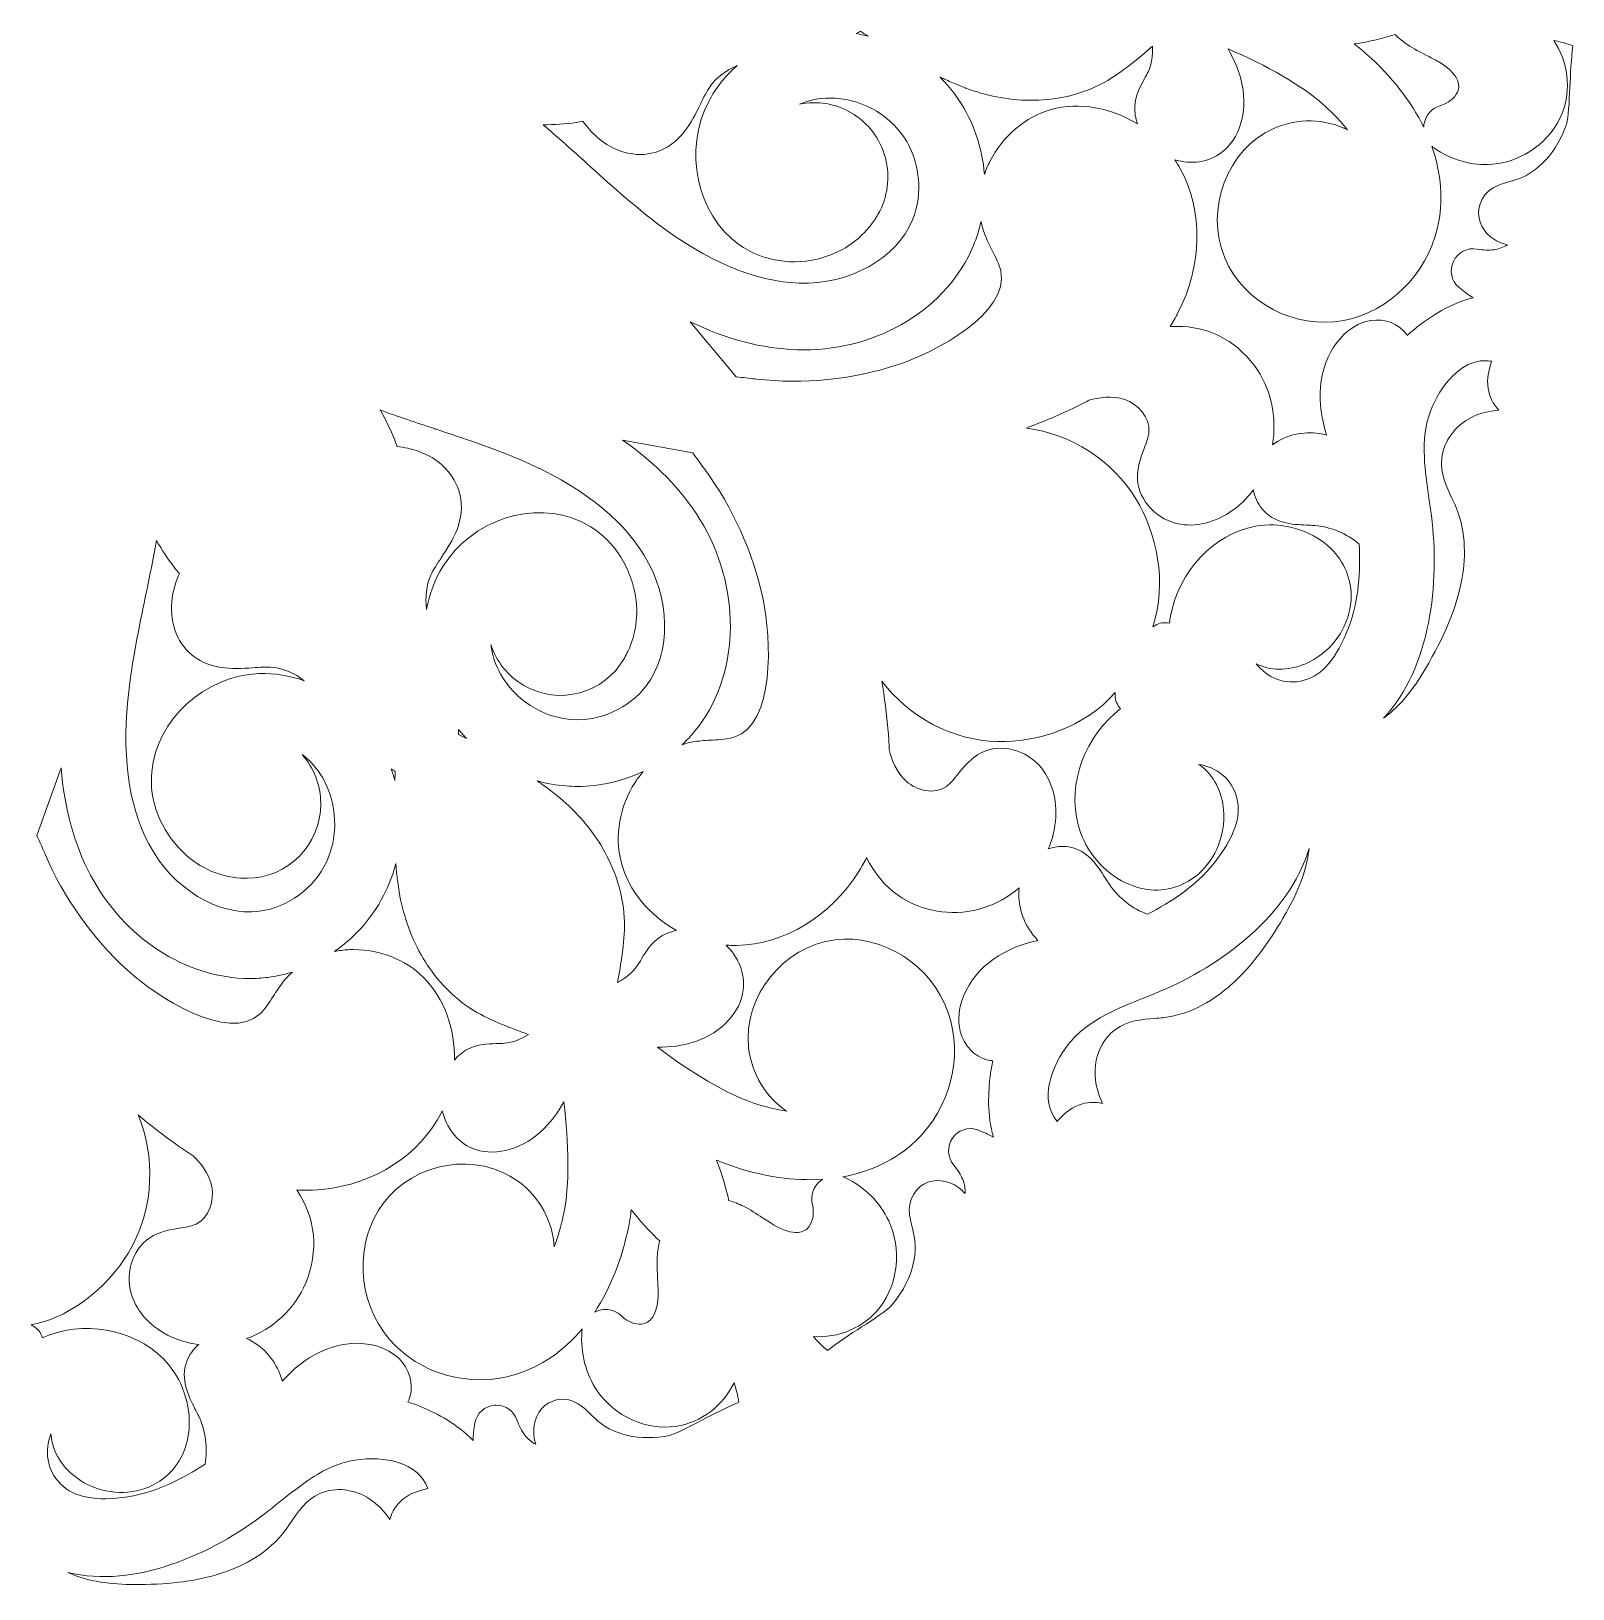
# Model space of a CAD drawing. Header units: inches. Extents: x 0 to 3117, y -2796 to 0.
# Drawn here: x 487.2 to 822.9, y -1914.5 to -1575.3 of the extents above; entities that cross this region are included whole.
import ezdxf

# ---------------------------------------------------------------- set-up
doc = ezdxf.new("R2010")
doc.units = ezdxf.units.IN
doc.header["$MEASUREMENT"] = 0
doc.layers.add('9', color=7, linetype='Continuous')

msp = doc.modelspace()

# ---------------------------------------------------------------- linework, layer by layer
at = {"layer": '9', "lineweight": 0}
for points, knots in [([(666.84, -1575.84), (667.16, -1575.67), (667.48, -1575.49), (667.79, -1575.31), (668.34, -1575.68), (668.89, -1576.04), (669.44, -1576.4), (668.58, -1576.18), (667.72, -1575.99), (666.84, -1575.84)], [0, 0, 0, 0, 1, 1, 1, 2, 2, 2, 3, 3, 3, 3]), ([(790.49, -1595.63), (790.45, -1595.83), (790.43, -1596.02), (790.42, -1596.21), (787.69, -1590.61), (783.52, -1585.2), (778.05, -1580.36), (777.21, -1579.61), (776.29, -1578.85), (775.3, -1578.09), (778.62, -1577.58), (781.65, -1576.89), (784.22, -1576.05), (784.98, -1576.83), (785.86, -1577.55), (786.85, -1578.21), (788.23, -1579.15), (789.67, -1579.88), (791.06, -1580.59), (791.94, -1581.04), (792.77, -1581.46), (793.56, -1581.92), (795.69, -1583.15), (797.04, -1584.42), (797.69, -1585.8), (798.15, -1586.76), (798.17, -1587.66), (797.77, -1588.57), (797.19, -1589.87), (795.76, -1591.02), (794.12, -1591.5), (792.2, -1592.06), (790.81, -1593.64), (790.49, -1595.63)], [0, 0, 0, 0, 1, 1, 1, 2, 2, 2, 3, 3, 3, 4, 4, 4, 5, 5, 5, 6, 6, 6, 7, 7, 7, 8, 8, 8, 9, 9, 9, 10, 10, 10, 11, 11, 11, 11]), ([(730.42, -1584.13), (730.19, -1584.65), (729.89, -1585.18), (729.58, -1585.75), (728.67, -1587.41), (727.63, -1589.29), (727.52, -1591.77), (727.46, -1593.06), (727.68, -1594.32), (728.1, -1595.51), (722.4, -1591.98), (715.54, -1590.68), (709.28, -1592.4), (703.72, -1593.93), (698.74, -1598.15), (695.95, -1603.7), (695.49, -1604.61), (695.1, -1605.55), (694.78, -1606.5), (694.32, -1600.7), (692.4, -1595.01), (689.08, -1590.13), (687.89, -1588.37), (686.53, -1586.75), (685.04, -1585.27), (685.4, -1585.44), (685.75, -1585.6), (686.1, -1585.76), (687.03, -1586.19), (687.97, -1586.59), (689.12, -1587.06), (689.12, -1587.06), (690.61, -1587.67), (690.61, -1587.67), (690.66, -1587.69), (690.7, -1587.7), (690.74, -1587.72), (690.74, -1587.72), (692.32, -1588.27), (692.32, -1588.27), (694.59, -1589.02), (696.89, -1589.57), (699.15, -1589.91), (704.25, -1590.69), (709.15, -1590.48), (713.68, -1589.29), (716.06, -1588.68), (718.46, -1587.75), (720.85, -1586.48), (722.98, -1585.29), (724.75, -1583.98), (726.56, -1582.6), (728.25, -1581.27), (729.84, -1579.92), (731.38, -1578.6), (731.44, -1580.61), (731.19, -1582.43), (730.42, -1584.13)], [0, 0, 0, 0, 1, 1, 1, 2, 2, 2, 3, 3, 3, 4, 4, 4, 5, 5, 5, 6, 6, 6, 7, 7, 7, 8, 8, 8, 9, 9, 9, 10, 10, 10, 11, 11, 11, 12, 12, 12, 13, 13, 13, 14, 14, 14, 15, 15, 15, 16, 16, 16, 17, 17, 17, 18, 18, 18, 19, 19, 19, 19]), ([(810.13, -1607.78), (809.9, -1607.85), (809.66, -1607.92), (809.41, -1607.98), (807.14, -1608.59), (803.69, -1609.52), (802.63, -1613.1), (801.88, -1615.6), (802.8, -1618.34), (804.95, -1620.08), (806.12, -1621.02), (807.39, -1621.55), (808.64, -1621.83), (807.78, -1622.39), (806.75, -1622.77), (805.76, -1622.9), (804.65, -1623.04), (803.44, -1622.99), (802.06, -1622.75), (799.91, -1622.38), (797.83, -1623.46), (796.89, -1625.45), (795.97, -1627.4), (796.44, -1629.67), (798.04, -1631.08), (798.06, -1631.09), (798.1, -1631.13), (798.12, -1631.15), (799.07, -1631.96), (800.09, -1632.7), (801.17, -1633.38), (796.28, -1634.54), (792.2, -1637.28), (789.23, -1639.56), (788.41, -1640.19), (787.62, -1640.86), (786.86, -1641.57), (786.61, -1641.2), (786.33, -1640.86), (786.02, -1640.54), (784.03, -1638.47), (780.8, -1637.69), (777.8, -1638.55), (775.49, -1639.21), (773.35, -1640.76), (771.6, -1643.03), (767.14, -1648.82), (767.09, -1656.46), (769.29, -1663.27), (768.76, -1663.12), (768.22, -1663.01), (767.68, -1662.93), (764.29, -1662.41), (760.39, -1663.18), (757.48, -1665.4), (758.5, -1659.4), (757.25, -1653), (753.49, -1648.07), (749.21, -1642.44), (743.48, -1639.59), (736.66, -1639.59), (736.17, -1639.59), (735.68, -1639.6), (735.19, -1639.63), (735.81, -1638.65), (736.39, -1637.66), (736.92, -1636.65), (742.24, -1626.46), (742.44, -1614.45), (737.43, -1605.3), (737.06, -1604.62), (736.65, -1603.95), (736.23, -1603.31), (739.78, -1604.43), (743.63, -1603.87), (746.43, -1601.74), (750.31, -1598.79), (752.07, -1593.03), (750.91, -1587.06), (750.33, -1584.13), (749.18, -1581.48), (747.82, -1579.18), (756.21, -1582.72), (764.02, -1587.24), (768.57, -1591.28), (769.71, -1592.29), (771.76, -1594.23), (773.8, -1596.8), (769, -1594.33), (762.96, -1594.19), (757.76, -1596.5), (747.65, -1600.99), (742.67, -1614.15), (747.09, -1624.66), (751.22, -1634.47), (762.39, -1640.33), (773.07, -1638.28), (782.87, -1636.41), (791.06, -1628.29), (793.44, -1618.09), (794.77, -1612.37), (794.29, -1606.32), (792.18, -1600.37), (792.32, -1600.49), (792.47, -1600.61), (792.63, -1600.72), (796.46, -1603.39), (801, -1604.67), (805.39, -1604.29), (812.05, -1603.74), (818.15, -1599.28), (820.58, -1593.2), (822.65, -1587.99), (821.84, -1581.82), (818.75, -1577.33), (820.14, -1577.58), (821.52, -1577.97), (822.9, -1578.5), (822.55, -1581.32), (822.39, -1584.61), (822.25, -1587.59), (822.1, -1590.71), (821.93, -1594.23), (821.57, -1595.33), (819.57, -1601.58), (815.18, -1606.35), (810.13, -1607.78)], [0, 0, 0, 0, 1, 1, 1, 2, 2, 2, 3, 3, 3, 4, 4, 4, 5, 5, 5, 6, 6, 6, 7, 7, 7, 8, 8, 8, 9, 9, 9, 10, 10, 10, 11, 11, 11, 12, 12, 12, 13, 13, 13, 14, 14, 14, 15, 15, 15, 16, 16, 16, 17, 17, 17, 18, 18, 18, 19, 19, 19, 20, 20, 20, 21, 21, 21, 22, 22, 22, 23, 23, 23, 24, 24, 24, 25, 25, 25, 26, 26, 26, 27, 27, 27, 28, 28, 28, 29, 29, 29, 30, 30, 30, 31, 31, 31, 32, 32, 32, 33, 33, 33, 34, 34, 34, 35, 35, 35, 36, 36, 36, 37, 37, 37, 38, 38, 38, 39, 39, 39, 40, 40, 40, 41, 41, 41, 42, 42, 42, 42]), ([(634.73, -1590.6), (629.17, -1601.18), (632.13, -1615.17), (641.33, -1621.78), (646.4, -1625.43), (653.23, -1626.49), (659.59, -1624.61), (664.25, -1623.24), (668.2, -1620.38), (670.74, -1616.55), (671.05, -1616.12), (671.34, -1615.66), (671.6, -1615.2), (673.74, -1611.45), (674.31, -1607.09), (673.2, -1602.9), (672.09, -1598.72), (669.44, -1595.23), (665.73, -1593.06), (662.31, -1591.07), (658.37, -1590.43), (654.54, -1591.21), (656.56, -1590.36), (658.81, -1589.88), (661.1, -1589.87), (661.1, -1589.87), (661.2, -1589.87), (661.2, -1589.87), (667.44, -1589.87), (673.73, -1593.2), (677.22, -1598.34), (680.75, -1603.54), (681.49, -1610.63), (679.11, -1616.39), (675.6, -1624.86), (665.42, -1630.53), (654.43, -1630.18), (644.81, -1629.85), (634.35, -1625.43), (623.32, -1617.03), (618.11, -1613.06), (613.05, -1608.49), (608.16, -1604.07), (605.09, -1601.29), (601.95, -1598.46), (598.69, -1595.69), (601.1, -1595.69), (603.48, -1595.53), (605.85, -1595.2), (606.35, -1595.13), (606.86, -1595.04), (607.36, -1594.92), (608.34, -1596.28), (609.33, -1597.4), (610.4, -1598.35), (614.07, -1601.65), (618.92, -1602.93), (623.05, -1601.71), (628.6, -1600.06), (630.99, -1595.17), (632.92, -1591.21), (633.63, -1589.77), (634.29, -1588.42), (635.02, -1587.36), (636.42, -1585.33), (638.51, -1583.89), (640.94, -1582.81), (638.4, -1585.01), (636.28, -1587.64), (634.73, -1590.6)], [0, 0, 0, 0, 1, 1, 1, 2, 2, 2, 3, 3, 3, 4, 4, 4, 5, 5, 5, 6, 6, 6, 7, 7, 7, 8, 8, 8, 9, 9, 9, 10, 10, 10, 11, 11, 11, 12, 12, 12, 13, 13, 13, 14, 14, 14, 15, 15, 15, 16, 16, 16, 17, 17, 17, 18, 18, 18, 19, 19, 19, 20, 20, 20, 21, 21, 21, 22, 22, 22, 23, 23, 23, 23]), ([(698.32, -1627.5), (700.29, -1636.77), (683.95, -1645.32), (675.73, -1648), (665.93, -1651.21), (655.34, -1652.27), (645.11, -1651.07), (645.11, -1651.07), (644.86, -1651.04), (644.86, -1651.04), (643.52, -1650.88), (642.14, -1650.72), (640.74, -1650.6), (640.74, -1650.6), (630.71, -1638.6), (630.71, -1638.6), (638.61, -1642.4), (646.39, -1644.44), (653.96, -1644.69), (654.44, -1644.71), (654.93, -1644.72), (655.42, -1644.72), (671.89, -1644.72), (686.74, -1635.59), (692.37, -1622), (693.07, -1620.3), (693.63, -1618.55), (694.03, -1616.78), (694.22, -1617.7), (694.48, -1618.6), (694.81, -1619.47), (695.3, -1620.76), (695.9, -1621.94), (696.48, -1623.08), (697.27, -1624.61), (698.01, -1626.06), (698.32, -1627.5)], [0, 0, 0, 0, 1, 1, 1, 2, 2, 2, 3, 3, 3, 4, 4, 4, 5, 5, 5, 6, 6, 6, 7, 7, 7, 8, 8, 8, 9, 9, 9, 10, 10, 10, 11, 11, 11, 12, 12, 12, 12]), ([(783.66, -1723.31), (783.01, -1723.9), (782.33, -1724.44), (781.64, -1724.93), (791.97, -1713.99), (793.97, -1695.39), (792.09, -1680.81), (791.92, -1679.53), (791.74, -1678.26), (791.56, -1677), (791.12, -1673.91), (790.7, -1670.98), (790.57, -1668.15), (790.37, -1664.22), (790.81, -1660.92), (791.91, -1658.04), (794.1, -1652.33), (798.5, -1647.07), (803.75, -1647.07), (804.22, -1647.07), (804.69, -1647.11), (805.16, -1647.2), (805.12, -1647.38), (805.06, -1647.58), (805.01, -1647.75), (804.64, -1649.1), (804.12, -1650.95), (804.46, -1653.09), (804.73, -1654.87), (805.56, -1656.51), (806.78, -1657.82), (804.56, -1658), (802.57, -1658.53), (800.83, -1659.41), (797.21, -1661.25), (794.74, -1664.66), (794.37, -1668.31), (794.02, -1671.65), (795.38, -1674.49), (796.57, -1676.99), (796.84, -1677.56), (797.11, -1678.13), (797.36, -1678.7), (799.91, -1684.59), (799.47, -1690.85), (798.66, -1695.07), (797.69, -1700.09), (795.67, -1705.32), (792.3, -1711.51), (790.31, -1715.18), (787.52, -1719.83), (783.66, -1723.31)], [0, 0, 0, 0, 1, 1, 1, 2, 2, 2, 3, 3, 3, 4, 4, 4, 5, 5, 5, 6, 6, 6, 7, 7, 7, 8, 8, 8, 9, 9, 9, 10, 10, 10, 11, 11, 11, 12, 12, 12, 13, 13, 13, 14, 14, 14, 15, 15, 15, 16, 16, 16, 17, 17, 17, 17]), ([(764.92, -1682.87), (765.54, -1682.9), (766.15, -1682.92), (766.75, -1682.98), (770.28, -1683.28), (773.66, -1684.7), (776.37, -1686.99), (776.61, -1692.88), (776.41, -1699.11), (774.03, -1705.25), (771.46, -1711.91), (768.39, -1715.54), (764.39, -1716.65), (760.08, -1717.86), (756.36, -1716.04), (753.94, -1713.07), (755.06, -1713.62), (756.27, -1713.98), (757.56, -1714.15), (761.17, -1714.62), (765.23, -1713.38), (768.41, -1710.83), (772.55, -1707.51), (774.92, -1702.38), (774.6, -1697.44), (774.32, -1693.23), (772.35, -1689.55), (768.89, -1686.83), (764.78, -1683.58), (758.98, -1682.17), (753.77, -1683.12), (744.7, -1684.78), (737.11, -1692.83), (735.3, -1702.7), (735.2, -1703.21), (735.13, -1703.72), (735.07, -1704.24), (734.01, -1703.98), (732.88, -1704.11), (731.95, -1704.7), (731.79, -1704.8), (731.62, -1704.9), (731.44, -1704.99), (734.66, -1695.35), (732.24, -1684.54), (727.77, -1677.16), (722.66, -1668.74), (713.57, -1663), (703.91, -1661.73), (707.19, -1660.51), (710.55, -1659.09), (714.02, -1657.47), (715.17, -1656.93), (716.34, -1656.33), (717.5, -1655.69), (719.56, -1655.07), (722.51, -1654.58), (725.33, -1655.54), (728.14, -1656.49), (730.88, -1659.38), (730.6, -1662.56), (730.5, -1663.69), (730.03, -1664.92), (729.54, -1666.22), (728.8, -1668.17), (727.97, -1670.38), (728.11, -1672.89), (728.39, -1677.65), (732.42, -1681.87), (737.49, -1682.69), (741.47, -1683.34), (745.9, -1682), (749.65, -1679.03), (751.06, -1677.91), (752.3, -1676.61), (753.36, -1675.19), (753.6, -1676.68), (754.21, -1678.09), (755.16, -1679.25), (757.85, -1682.55), (761.77, -1682.73), (764.92, -1682.87)], [0, 0, 0, 0, 1, 1, 1, 2, 2, 2, 3, 3, 3, 4, 4, 4, 5, 5, 5, 6, 6, 6, 7, 7, 7, 8, 8, 8, 9, 9, 9, 10, 10, 10, 11, 11, 11, 12, 12, 12, 13, 13, 13, 14, 14, 14, 15, 15, 15, 16, 16, 16, 17, 17, 17, 18, 18, 18, 19, 19, 19, 20, 20, 20, 21, 21, 21, 22, 22, 22, 23, 23, 23, 24, 24, 24, 25, 25, 25, 26, 26, 26, 27, 27, 27, 27]), ([(574.23, -1693.75), (574.77, -1692.58), (575.6, -1691.33), (576.49, -1689.97), (578.9, -1686.32), (581.91, -1681.78), (580.54, -1676.1), (579.52, -1671.88), (576, -1668.28), (571.34, -1666.71), (569.98, -1666.25), (568.53, -1665.95), (566.88, -1665.77), (566.73, -1665.27), (566.55, -1664.78), (566.36, -1664.3), (565.46, -1662.07), (564.41, -1659.89), (563.2, -1657.8), (567.16, -1659.25), (571.12, -1660.57), (575, -1661.85), (575, -1661.85), (575.11, -1661.89), (575.11, -1661.89), (581.35, -1663.97), (587.8, -1666.11), (593.81, -1668.68), (606.52, -1674.13), (615.54, -1681.07), (620.63, -1689.33), (626.46, -1698.78), (626.67, -1710.49), (621.16, -1717.81), (617.41, -1722.79), (610.97, -1725.68), (604.74, -1725.19), (598.55, -1724.7), (592.54, -1720.83), (589.43, -1715.33), (588.29, -1713.3), (587.57, -1711.08), (587.29, -1708.88), (588.48, -1712.5), (590.95, -1715.72), (594.47, -1717.77), (602.13, -1722.24), (611.96, -1719.58), (616.38, -1711.84), (616.65, -1711.38), (616.89, -1710.9), (617.11, -1710.41), (619.12, -1706.28), (619.6, -1701.39), (618.45, -1696.63), (616.87, -1690.13), (612.55, -1684.68), (606.88, -1682.06), (596.62, -1677.32), (583.15, -1681.72), (576.86, -1691.88), (575.1, -1694.72), (573.91, -1697.89), (573.29, -1701.21), (573, -1698.55), (573.19, -1695.99), (574.23, -1693.75)], [0, 0, 0, 0, 1, 1, 1, 2, 2, 2, 3, 3, 3, 4, 4, 4, 5, 5, 5, 6, 6, 6, 7, 7, 7, 8, 8, 8, 9, 9, 9, 10, 10, 10, 11, 11, 11, 12, 12, 12, 13, 13, 13, 14, 14, 14, 15, 15, 15, 16, 16, 16, 17, 17, 17, 18, 18, 18, 19, 19, 19, 20, 20, 20, 21, 21, 21, 22, 22, 22, 22]), ([(632.59, -1726.62), (641.65, -1714.61), (641.75, -1696.12), (632.84, -1681.65), (628.84, -1675.16), (623.2, -1669.38), (615.99, -1664.36), (615.99, -1664.36), (631.29, -1667.13), (631.29, -1667.13), (632.09, -1668.29), (632.91, -1669.4), (633.7, -1670.48), (633.7, -1670.48), (633.88, -1670.72), (633.88, -1670.72), (640.02, -1679.08), (644.41, -1688.87), (646.56, -1699.05), (648.37, -1707.59), (649.22, -1726.16), (640.28, -1729.07), (638.89, -1729.52), (637.28, -1729.6), (635.57, -1729.68), (634.3, -1729.74), (632.99, -1729.8), (631.64, -1730.01), (630.73, -1730.16), (629.84, -1730.38), (628.96, -1730.68), (630.27, -1729.43), (631.49, -1728.08), (632.59, -1726.62)], [0, 0, 0, 0, 1, 1, 1, 2, 2, 2, 3, 3, 3, 4, 4, 4, 5, 5, 5, 6, 6, 6, 7, 7, 7, 8, 8, 8, 9, 9, 9, 10, 10, 10, 11, 11, 11, 11]), ([(513.45, -1736.57), (512.86, -1742.84), (515.37, -1749.34), (520.15, -1753.97), (524.01, -1757.7), (528.86, -1759.75), (533.77, -1759.75), (533.78, -1759.75), (533.79, -1759.75), (533.8, -1759.75), (533.94, -1759.76), (534.08, -1759.77), (534.22, -1759.77), (543.06, -1759.77), (550.26, -1752.5), (550.26, -1743.56), (550.26, -1739.44), (548.73, -1735.68), (546.22, -1732.82), (547.97, -1734.17), (549.52, -1735.91), (550.69, -1737.93), (553.85, -1743.41), (554.16, -1750.6), (551.48, -1756.26), (548.79, -1761.95), (543.09, -1766.14), (536.95, -1766.93), (527.93, -1768.11), (517.99, -1762.07), (512.8, -1752.24), (508.27, -1743.65), (506.83, -1732.28), (508.51, -1718.44), (509.31, -1711.88), (510.7, -1705.17), (512.05, -1698.66), (512.89, -1694.59), (513.75, -1690.43), (514.49, -1686.22), (515.68, -1688.32), (517.02, -1690.33), (518.49, -1692.23), (518.8, -1692.64), (519.13, -1693.04), (519.48, -1693.42), (518.81, -1694.95), (518.35, -1696.37), (518.06, -1697.79), (517.08, -1702.66), (518.4, -1707.54), (521.51, -1710.54), (525.69, -1714.57), (531.08, -1714.22), (535.42, -1713.93), (537.01, -1713.83), (538.51, -1713.73), (539.79, -1713.84), (542.23, -1714.05), (544.51, -1715.16), (546.65, -1716.74), (543.5, -1715.63), (540.2, -1715.08), (536.88, -1715.2), (525.02, -1715.63), (514.51, -1725.22), (513.45, -1736.57)], [0, 0, 0, 0, 1, 1, 1, 2, 2, 2, 3, 3, 3, 4, 4, 4, 5, 5, 5, 6, 6, 6, 7, 7, 7, 8, 8, 8, 9, 9, 9, 10, 10, 10, 11, 11, 11, 12, 12, 12, 13, 13, 13, 14, 14, 14, 15, 15, 15, 16, 16, 16, 17, 17, 17, 18, 18, 18, 19, 19, 19, 20, 20, 20, 21, 21, 21, 22, 22, 22, 22]), ([(707.17, -1735.75), (703.93, -1731.73), (698.31, -1730.31), (694.08, -1732.45), (691.86, -1733.57), (690.38, -1735.41), (689.08, -1737.02), (688.21, -1738.11), (687.39, -1739.13), (686.48, -1739.78), (683.89, -1741.62), (680.04, -1740.67), (677.82, -1738.69), (675.59, -1736.7), (674.53, -1733.87), (674.04, -1731.76), (674, -1730.4), (673.93, -1729.08), (673.82, -1727.82), (673.48, -1723.98), (673.01, -1720.32), (672.42, -1716.85), (678.34, -1724.66), (687.8, -1729.75), (697.57, -1730.01), (706.12, -1730.22), (716.61, -1726.95), (723.26, -1719.31), (723.27, -1719.51), (723.27, -1719.7), (723.27, -1719.9), (723.22, -1721.01), (723.68, -1722.06), (724.43, -1722.86), (724.02, -1723.17), (723.61, -1723.49), (723.22, -1723.83), (715.67, -1730.34), (712.57, -1741.02), (715.68, -1749.78), (717.47, -1754.82), (721.58, -1759.18), (726.42, -1761.16), (730.48, -1762.82), (734.62, -1762.71), (738.37, -1760.84), (742.77, -1758.66), (745.98, -1754.02), (746.75, -1748.73), (747.35, -1744.68), (746.38, -1740.51), (744.18, -1737.58), (743.39, -1736.54), (742.47, -1735.66), (741.43, -1734.96), (745.19, -1735.58), (748.61, -1737.93), (749.73, -1742.31), (750.78, -1746.37), (749.2, -1750.86), (744.78, -1756.45), (740.71, -1761.59), (735.46, -1764.88), (730.3, -1767.62), (726.98, -1766.39), (724.08, -1764.15), (722.05, -1761.21), (721.71, -1760.71), (721.38, -1760.19), (721.05, -1759.67), (719.35, -1756.98), (717.23, -1753.63), (713.06, -1752.93), (712.62, -1752.86), (712.17, -1752.82), (711.72, -1752.82), (710.69, -1752.82), (709.66, -1753.02), (708.68, -1753.39), (709.37, -1751.75), (709.86, -1750.02), (710.12, -1748.22), (710.79, -1743.45), (709.72, -1738.91), (707.17, -1735.75)], [0, 0, 0, 0, 1, 1, 1, 2, 2, 2, 3, 3, 3, 4, 4, 4, 5, 5, 5, 6, 6, 6, 7, 7, 7, 8, 8, 8, 9, 9, 9, 10, 10, 10, 11, 11, 11, 12, 12, 12, 13, 13, 13, 14, 14, 14, 15, 15, 15, 16, 16, 16, 17, 17, 17, 18, 18, 18, 19, 19, 19, 20, 20, 20, 21, 21, 21, 22, 22, 22, 23, 23, 23, 24, 24, 24, 25, 25, 25, 26, 26, 26, 27, 27, 27, 28, 28, 28, 28]), ([(582.02, -1729.33), (581.44, -1729.02), (580.86, -1728.73), (580.28, -1728.44), (580.29, -1728.08), (580.28, -1727.72), (580.27, -1727.36), (580.83, -1728.04), (581.41, -1728.69), (582.02, -1729.33)], [0, 0, 0, 0, 1, 1, 1, 2, 2, 2, 3, 3, 3, 3]), ([(542.17, -1782.21), (541.31, -1783.28), (540.6, -1784.4), (539.91, -1785.48), (538.99, -1786.94), (538.12, -1788.31), (537.04, -1789.3), (530.07, -1795.66), (514.58, -1785.63), (508.17, -1779.79), (500.52, -1772.81), (494.32, -1764.07), (490.23, -1754.52), (490.23, -1754.52), (490.09, -1754.19), (490.09, -1754.19), (489.57, -1752.97), (489.03, -1751.72), (488.45, -1750.46), (488.45, -1750.46), (493.72, -1735.69), (493.72, -1735.69), (494.42, -1744.5), (496.56, -1752.33), (500.12, -1759.08), (507.35, -1772.76), (520.96, -1781.6), (534.8, -1781.6), (536.13, -1781.6), (537.47, -1781.51), (538.78, -1781.34), (540.59, -1781.11), (542.36, -1780.72), (544.08, -1780.19), (543.39, -1780.81), (542.75, -1781.49), (542.17, -1782.21)], [0, 0, 0, 0, 1, 1, 1, 2, 2, 2, 3, 3, 3, 4, 4, 4, 5, 5, 5, 6, 6, 6, 7, 7, 7, 8, 8, 8, 9, 9, 9, 10, 10, 10, 11, 11, 11, 12, 12, 12, 12]), ([(566.5, -1736.48), (566.46, -1737.13), (566.42, -1737.79), (566.39, -1738.45), (566.15, -1737.6), (565.88, -1736.76), (565.58, -1735.93), (565.88, -1736.12), (566.19, -1736.31), (566.5, -1736.48)], [0, 0, 0, 0, 1, 1, 1, 2, 2, 2, 3, 3, 3, 3]), ([(624.26, -1772.49), (622.2, -1773.82), (621.1, -1775.67), (620.13, -1777.3), (619.8, -1777.86), (619.49, -1778.38), (619.16, -1778.85), (618.09, -1780.37), (616.66, -1781.5), (614.9, -1782.45), (615.26, -1780.45), (615.63, -1778.37), (615.93, -1776.19), (616.2, -1773.97), (616.44, -1771.77), (616.39, -1769.23), (616.28, -1766.57), (615.89, -1764.01), (615.22, -1761.64), (613.97, -1757.06), (611.7, -1752.67), (608.48, -1748.59), (607.06, -1746.78), (605.44, -1745.05), (603.62, -1743.4), (603.62, -1743.4), (602.4, -1742.33), (602.4, -1742.33), (602.36, -1742.3), (602.33, -1742.27), (602.29, -1742.25), (602.29, -1742.25), (601.01, -1741.23), (601.01, -1741.23), (600.04, -1740.47), (599.23, -1739.84), (598.4, -1739.25), (598.09, -1739.02), (597.77, -1738.8), (597.45, -1738.57), (599.47, -1739.14), (601.53, -1739.51), (603.63, -1739.67), (604.46, -1739.74), (605.31, -1739.77), (606.15, -1739.77), (611.16, -1739.77), (616.06, -1738.62), (620.5, -1736.49), (619.85, -1737.24), (619.25, -1738.05), (618.7, -1738.9), (615.34, -1744.11), (614.21, -1750.58), (615.68, -1756.21), (617.33, -1762.56), (621.88, -1767.91), (627.75, -1771.13), (626.53, -1771.35), (625.34, -1771.79), (624.26, -1772.49)], [0, 0, 0, 0, 1, 1, 1, 2, 2, 2, 3, 3, 3, 4, 4, 4, 5, 5, 5, 6, 6, 6, 7, 7, 7, 8, 8, 8, 9, 9, 9, 10, 10, 10, 11, 11, 11, 12, 12, 12, 13, 13, 13, 14, 14, 14, 15, 15, 15, 16, 16, 16, 17, 17, 17, 18, 18, 18, 19, 19, 19, 20, 20, 20, 20]), ([(748.37, -1783.08), (745.16, -1785.9), (740.01, -1789.42), (733.69, -1790.13), (733.08, -1790.2), (732.46, -1790.25), (731.83, -1790.3), (729.09, -1790.5), (725.98, -1790.74), (723.29, -1792.71), (720.34, -1794.86), (718.66, -1798.73), (718.89, -1802.81), (719.01, -1804.78), (719.55, -1806.79), (720.5, -1808.81), (718.77, -1808.4), (716.94, -1808.5), (715.28, -1809.15), (713.28, -1809.93), (711.95, -1811.31), (710.98, -1812.31), (710.86, -1812.44), (710.73, -1812.58), (710.59, -1812.71), (706.75, -1808.11), (709.12, -1800.89), (713.26, -1795.7), (715.17, -1793.3), (717.79, -1791.26), (721.28, -1789.45), (723.74, -1788.16), (726.45, -1787.07), (729.33, -1785.91), (729.33, -1785.91), (729.43, -1785.87), (729.43, -1785.87), (730.57, -1785.41), (731.71, -1784.94), (732.87, -1784.46), (746.3, -1778.82), (761.25, -1767.78), (765.45, -1753.26), (765.38, -1754.11), (765.25, -1754.97), (765.07, -1755.84), (764.02, -1760.96), (761.43, -1765.72), (759.28, -1769.3), (755.65, -1775.34), (752.19, -1779.72), (748.37, -1783.08)], [0, 0, 0, 0, 1, 1, 1, 2, 2, 2, 3, 3, 3, 4, 4, 4, 5, 5, 5, 6, 6, 6, 7, 7, 7, 8, 8, 8, 9, 9, 9, 10, 10, 10, 11, 11, 11, 12, 12, 12, 13, 13, 13, 14, 14, 14, 15, 15, 15, 16, 16, 16, 17, 17, 17, 17]), ([(572.6, -1781.34), (568.78, -1777.51), (563.2, -1775.29), (557.47, -1775.29), (557.07, -1775.29), (556.66, -1775.3), (556.26, -1775.33), (555.24, -1775.38), (554.24, -1775.51), (553.26, -1775.7), (558.01, -1772.4), (561.92, -1767.87), (564.45, -1762.53), (565.36, -1760.61), (566.07, -1758.62), (566.6, -1756.57), (566.63, -1756.96), (566.67, -1757.35), (566.7, -1757.74), (566.8, -1758.84), (566.95, -1759.96), (567.1, -1761.03), (567.1, -1761.03), (567.33, -1762.64), (567.33, -1762.64), (567.33, -1762.69), (567.34, -1762.73), (567.35, -1762.78), (567.35, -1762.78), (567.66, -1764.44), (567.66, -1764.44), (568.16, -1766.79), (568.83, -1769.08), (569.67, -1771.23), (571.56, -1776.09), (574.18, -1780.27), (577.47, -1783.64), (579.18, -1785.42), (581.18, -1787.04), (583.46, -1788.5), (585.55, -1789.78), (587.56, -1790.67), (589.64, -1791.56), (591.63, -1792.38), (593.58, -1793.09), (595.48, -1793.77), (593.79, -1794.84), (592.1, -1795.53), (590.26, -1795.7), (589.7, -1795.76), (589.09, -1795.77), (588.45, -1795.78), (586.57, -1795.81), (584.44, -1795.85), (582.27, -1796.98), (581.13, -1797.58), (580.16, -1798.4), (579.35, -1799.36), (579.53, -1792.62), (577.21, -1785.96), (572.6, -1781.34)], [0, 0, 0, 0, 1, 1, 1, 2, 2, 2, 3, 3, 3, 4, 4, 4, 5, 5, 5, 6, 6, 6, 7, 7, 7, 8, 8, 8, 9, 9, 9, 10, 10, 10, 11, 11, 11, 12, 12, 12, 13, 13, 13, 14, 14, 14, 15, 15, 15, 16, 16, 16, 17, 17, 17, 18, 18, 18, 19, 19, 19, 20, 20, 20, 20]), ([(679.1, -1836.04), (679.17, -1836.29), (679.23, -1836.53), (679.29, -1836.77), (680.59, -1841.91), (678.69, -1848.13), (674.34, -1853), (673.58, -1853.86), (670.64, -1855.78), (668.04, -1857.47), (665.57, -1859.08), (662.83, -1860.86), (660.59, -1862.57), (659.44, -1861.63), (658.42, -1860.62), (657.52, -1859.54), (662.9, -1859.99), (668.59, -1857.61), (672.01, -1853.2), (676.01, -1848.04), (676.78, -1840.47), (673.93, -1834.36), (672.05, -1830.33), (668.69, -1827), (664.49, -1824.98), (664.32, -1824.9), (664.14, -1824.83), (663.96, -1824.76), (670.12, -1823.64), (675.55, -1821.03), (679.78, -1817.01), (687.34, -1809.82), (690.2, -1798.6), (686.9, -1789.09), (683.31, -1778.72), (672.7, -1771.86), (662.24, -1773.17), (651.01, -1774.55), (642.23, -1785.5), (643.43, -1796.59), (644.06, -1802.28), (647.19, -1807.5), (651.71, -1810.46), (648.49, -1809.97), (645.81, -1809.15), (644.37, -1808.65), (638.63, -1806.69), (630.85, -1802.11), (623.62, -1796.54), (626.27, -1796.57), (629.12, -1796.27), (631.92, -1795.3), (637.62, -1793.34), (641.67, -1788.92), (642.26, -1784.05), (642.69, -1780.53), (641.24, -1776.88), (638.51, -1774.33), (639.27, -1774.39), (640.04, -1774.41), (640.81, -1774.39), (651.16, -1774.2), (661.35, -1768.03), (667.43, -1758.27), (668.03, -1757.3), (668.59, -1756.3), (669.12, -1755.27), (672.48, -1762.03), (678.04, -1766.06), (685.5, -1767.06), (691.6, -1767.88), (697.72, -1765.78), (702.35, -1761.88), (701.9, -1765.55), (703.19, -1769.35), (705.33, -1772.05), (705.67, -1772.48), (706.04, -1772.89), (706.43, -1773.29), (699.49, -1774.77), (692.97, -1778.63), (690.24, -1785.43), (689.17, -1788.09), (688.91, -1790.74), (689.5, -1793.09), (690.26, -1796.15), (692.54, -1798.58), (695.31, -1799.29), (695.74, -1799.4), (696.18, -1799.48), (696.61, -1799.51), (696.39, -1800.53), (696.21, -1801.57), (696.07, -1802.6), (695.61, -1806.33), (695.3, -1811.27), (696.74, -1816.13), (695.63, -1815.52), (694.49, -1815), (693.32, -1814.58), (693.3, -1814.57), (693.24, -1814.55), (693.22, -1814.54), (691.2, -1813.84), (689.03, -1814.57), (687.82, -1816.35), (686.58, -1818.17), (686.69, -1820.53), (688.09, -1822.22), (688.98, -1823.3), (689.63, -1824.34), (690.06, -1825.38), (690.44, -1826.31), (690.64, -1827.4), (690.59, -1828.44), (689.72, -1827.48), (688.63, -1826.64), (687.24, -1826.09), (684.67, -1825.07), (681.87, -1825.64), (680.1, -1827.54), (677.56, -1830.26), (678.49, -1833.74), (679.1, -1836.04)], [0, 0, 0, 0, 1, 1, 1, 2, 2, 2, 3, 3, 3, 4, 4, 4, 5, 5, 5, 6, 6, 6, 7, 7, 7, 8, 8, 8, 9, 9, 9, 10, 10, 10, 11, 11, 11, 12, 12, 12, 13, 13, 13, 14, 14, 14, 15, 15, 15, 16, 16, 16, 17, 17, 17, 18, 18, 18, 19, 19, 19, 20, 20, 20, 21, 21, 21, 22, 22, 22, 23, 23, 23, 24, 24, 24, 25, 25, 25, 26, 26, 26, 27, 27, 27, 28, 28, 28, 29, 29, 29, 30, 30, 30, 31, 31, 31, 32, 32, 32, 33, 33, 33, 34, 34, 34, 35, 35, 35, 36, 36, 36, 37, 37, 37, 38, 38, 38, 39, 39, 39, 40, 40, 40, 41, 41, 41, 41]), ([(583.81, -1878.46), (583.59, -1879.7), (583.46, -1880.96), (583.43, -1882.23), (579.99, -1878.54), (575.59, -1876.34), (572.16, -1874.88), (571.21, -1874.48), (570.24, -1874.12), (569.25, -1873.81), (569.44, -1873.41), (569.59, -1872.99), (569.72, -1872.56), (570.49, -1869.78), (569.55, -1866.57), (567.31, -1864.37), (565.58, -1862.68), (563.18, -1861.58), (560.37, -1861.19), (553.18, -1860.19), (546.6, -1863.96), (541.87, -1869.29), (541.72, -1868.75), (541.55, -1868.22), (541.35, -1867.71), (540.11, -1864.48), (537.5, -1861.45), (534.13, -1860.01), (539.79, -1857.91), (544.64, -1853.62), (546.99, -1847.86), (549.86, -1840.84), (549.19, -1833.95), (545.08, -1827.63), (546.23, -1827.69), (547.37, -1827.69), (548.5, -1827.65), (559.89, -1827.21), (570.29, -1821.38), (575.62, -1812.42), (576.02, -1811.76), (576.39, -1811.07), (576.72, -1810.38), (577.54, -1814.04), (579.94, -1817.13), (583.17, -1818.52), (587.64, -1820.44), (593.46, -1819.1), (597.99, -1815.1), (600.22, -1813.13), (601.92, -1810.79), (603.2, -1808.46), (604.36, -1817.56), (604.39, -1826.66), (603.21, -1832.66), (602.91, -1834.17), (602.27, -1836.93), (601.09, -1840), (600.81, -1834.56), (597.91, -1829.21), (593.33, -1825.81), (584.43, -1819.21), (570.66, -1821.43), (563.86, -1830.56), (557.52, -1839.07), (558.08, -1851.78), (565.17, -1860.1), (571.68, -1867.74), (582.73, -1870.85), (592.66, -1867.83), (598.23, -1866.14), (603.18, -1862.69), (607.22, -1857.86), (607.19, -1858.05), (607.16, -1858.24), (607.14, -1858.44), (606.77, -1863.12), (607.95, -1867.72), (610.46, -1871.39), (614.27, -1876.93), (621.15, -1880.04), (627.57, -1879.13), (633.06, -1878.34), (637.95, -1874.55), (640.25, -1869.61), (640.72, -1870.94), (641.08, -1872.35), (641.31, -1873.82), (638.72, -1874.92), (635.83, -1876.43), (633.21, -1877.79), (630.47, -1879.21), (627.36, -1880.83), (626.23, -1881.07), (619.88, -1882.43), (613.6, -1880.99), (609.84, -1877.28), (609.67, -1877.11), (609.5, -1876.93), (609.32, -1876.75), (607.65, -1875.06), (605.13, -1872.51), (601.54, -1873.37), (599.02, -1873.97), (597.13, -1876.14), (596.72, -1878.9), (596.5, -1880.39), (596.68, -1881.76), (597.06, -1883), (596.14, -1882.53), (595.31, -1881.81), (594.7, -1881.01), (594.02, -1880.11), (593.46, -1879.03), (592.98, -1877.7), (592.27, -1875.76), (590.49, -1874.52), (588.48, -1874.52), (588.34, -1874.52), (588.21, -1874.52), (588.08, -1874.53), (585.95, -1874.7), (584.24, -1876.24), (583.82, -1878.38), (583.82, -1878.4), (583.81, -1878.43), (583.81, -1878.46)], [0, 0, 0, 0, 1, 1, 1, 2, 2, 2, 3, 3, 3, 4, 4, 4, 5, 5, 5, 6, 6, 6, 7, 7, 7, 8, 8, 8, 9, 9, 9, 10, 10, 10, 11, 11, 11, 12, 12, 12, 13, 13, 13, 14, 14, 14, 15, 15, 15, 16, 16, 16, 17, 17, 17, 18, 18, 18, 19, 19, 19, 20, 20, 20, 21, 21, 21, 22, 22, 22, 23, 23, 23, 24, 24, 24, 25, 25, 25, 26, 26, 26, 27, 27, 27, 28, 28, 28, 29, 29, 29, 30, 30, 30, 31, 31, 31, 32, 32, 32, 33, 33, 33, 34, 34, 34, 35, 35, 35, 36, 36, 36, 37, 37, 37, 38, 38, 38, 39, 39, 39, 40, 40, 40, 41, 41, 41, 42, 42, 42, 42]), ([(521.1, -1864.92), (519.62, -1868.92), (521.43, -1872.44), (522.88, -1875.27), (523.17, -1875.82), (523.45, -1876.37), (523.71, -1876.92), (525.21, -1880.16), (525.68, -1883.82), (525.07, -1887.34), (520.15, -1890.49), (514.7, -1893.44), (508.26, -1894.43), (501.26, -1895.5), (496.62, -1894.63), (493.66, -1891.69), (490.47, -1888.52), (490.17, -1884.36), (491.51, -1880.75), (491.59, -1882.01), (491.89, -1883.25), (492.39, -1884.47), (493.8, -1887.86), (496.89, -1890.79), (500.66, -1892.3), (505.57, -1894.26), (511.16, -1893.77), (515.23, -1891.02), (518.71, -1888.67), (520.87, -1885.11), (521.47, -1880.71), (522.2, -1875.5), (520.52, -1869.72), (517.09, -1865.63), (511.13, -1858.53), (500.44, -1855.9), (491.08, -1859.25), (490.59, -1859.43), (490.11, -1859.62), (489.64, -1859.83), (489.33, -1858.77), (488.66, -1857.85), (487.69, -1857.33), (487.53, -1857.24), (487.36, -1857.14), (487.2, -1857.04), (497.06, -1855.03), (505.11, -1847.5), (509.2, -1839.89), (513.87, -1831.22), (514.23, -1820.4), (510.5, -1811.31), (513.18, -1813.56), (516.08, -1815.8), (519.2, -1818.02), (520.24, -1818.76), (521.34, -1819.48), (522.47, -1820.18), (524.03, -1821.67), (525.93, -1824.01), (526.52, -1826.96), (527.1, -1829.89), (526, -1833.73), (523.12, -1835.08), (522.11, -1835.55), (520.82, -1835.76), (519.46, -1835.98), (517.42, -1836.31), (515.11, -1836.68), (513.04, -1838.06), (509.09, -1840.69), (507.49, -1846.32), (509.32, -1851.17), (510.76, -1854.98), (514.11, -1858.19), (518.53, -1859.98), (520.2, -1860.66), (521.94, -1861.09), (523.69, -1861.31), (522.53, -1862.27), (521.63, -1863.5), (521.1, -1864.92)], [0, 0, 0, 0, 1, 1, 1, 2, 2, 2, 3, 3, 3, 4, 4, 4, 5, 5, 5, 6, 6, 6, 7, 7, 7, 8, 8, 8, 9, 9, 9, 10, 10, 10, 11, 11, 11, 12, 12, 12, 13, 13, 13, 14, 14, 14, 15, 15, 15, 16, 16, 16, 17, 17, 17, 18, 18, 18, 19, 19, 19, 20, 20, 20, 21, 21, 21, 22, 22, 22, 23, 23, 23, 24, 24, 24, 25, 25, 25, 26, 26, 26, 27, 27, 27, 27]), ([(659.06, -1825.65), (657.51, -1826.93), (656.85, -1828.94), (657.33, -1830.9), (657.74, -1832.58), (657.47, -1834.41), (656.64, -1835.56), (656.07, -1836.36), (655.28, -1836.79), (654.23, -1836.88), (652.73, -1836.99), (650.96, -1836.45), (648.84, -1835.2), (648.05, -1834.74), (647.27, -1834.22), (646.45, -1833.68), (645.15, -1832.81), (643.8, -1831.92), (642.31, -1831.18), (641.24, -1830.65), (640.18, -1830.24), (639.14, -1829.96), (638.57, -1827.29), (637.65, -1824.3), (636.43, -1821.13), (637.57, -1821.62), (638.68, -1822.04), (639.75, -1822.41), (646.63, -1824.77), (653.36, -1825.72), (659.52, -1825.31), (659.36, -1825.41), (659.2, -1825.53), (659.06, -1825.65)], [0, 0, 0, 0, 1, 1, 1, 2, 2, 2, 3, 3, 3, 4, 4, 4, 5, 5, 5, 6, 6, 6, 7, 7, 7, 8, 8, 8, 9, 9, 9, 10, 10, 10, 11, 11, 11, 11]), ([(617.31, -1835.5), (617.53, -1834.38), (617.72, -1833.2), (617.87, -1831.95), (619.97, -1834.61), (622.08, -1836.91), (624.09, -1838.74), (623.8, -1839.8), (623.62, -1840.93), (623.55, -1842.12), (623.44, -1843.8), (623.53, -1845.43), (623.62, -1847), (623.67, -1847.99), (623.72, -1848.93), (623.73, -1849.85), (623.73, -1852.33), (623.32, -1854.15), (622.47, -1855.41), (621.87, -1856.28), (621.11, -1856.76), (620.13, -1856.86), (618.73, -1857), (617.03, -1856.32), (615.8, -1855.12), (614.82, -1854.17), (613.56, -1853.67), (612.26, -1853.67), (611.65, -1853.67), (611.03, -1853.79), (610.43, -1854.02), (610.25, -1854.08), (610.08, -1854.16), (609.91, -1854.25), (613.34, -1849.06), (615.89, -1842.7), (617.31, -1835.5)], [0, 0, 0, 0, 1, 1, 1, 2, 2, 2, 3, 3, 3, 4, 4, 4, 5, 5, 5, 6, 6, 6, 7, 7, 7, 8, 8, 8, 9, 9, 9, 10, 10, 10, 11, 11, 11, 12, 12, 12, 12]), ([(565.28, -1899.37), (564.02, -1897.52), (562.57, -1896.04), (560.94, -1894.96), (557.56, -1892.71), (553.4, -1892.25), (550.08, -1893.75), (547.05, -1895.12), (545.29, -1897.72), (543.75, -1900.02), (543.39, -1900.54), (543.04, -1901.06), (542.68, -1901.57), (538.9, -1906.74), (533.31, -1909.49), (529.29, -1910.88), (524.5, -1912.55), (519.02, -1913.39), (512.02, -1913.54), (507.88, -1913.63), (502.5, -1913.52), (497.59, -1911.88), (496.76, -1911.6), (495.96, -1911.28), (495.19, -1910.93), (509.73, -1914.5), (526.67, -1906.94), (538.23, -1898.01), (539.25, -1897.22), (540.25, -1896.42), (541.24, -1895.63), (543.67, -1893.7), (545.96, -1891.87), (548.32, -1890.35), (551.59, -1888.21), (554.65, -1886.94), (557.66, -1886.47), (564.18, -1885.44), (571.55, -1886.97), (573.58, -1892.64), (573.4, -1892.69), (573.21, -1892.74), (573.04, -1892.78), (571.69, -1893.13), (569.85, -1893.6), (568.17, -1894.97), (566.79, -1896.1), (565.79, -1897.64), (565.28, -1899.37)], [0, 0, 0, 0, 1, 1, 1, 2, 2, 2, 3, 3, 3, 4, 4, 4, 5, 5, 5, 6, 6, 6, 7, 7, 7, 8, 8, 8, 9, 9, 9, 10, 10, 10, 11, 11, 11, 12, 12, 12, 13, 13, 13, 14, 14, 14, 15, 15, 15, 16, 16, 16, 16])]:
    msp.add_open_spline(points, degree=3, knots=knots, dxfattribs=at)

doc.saveas('drawing.dxf')
